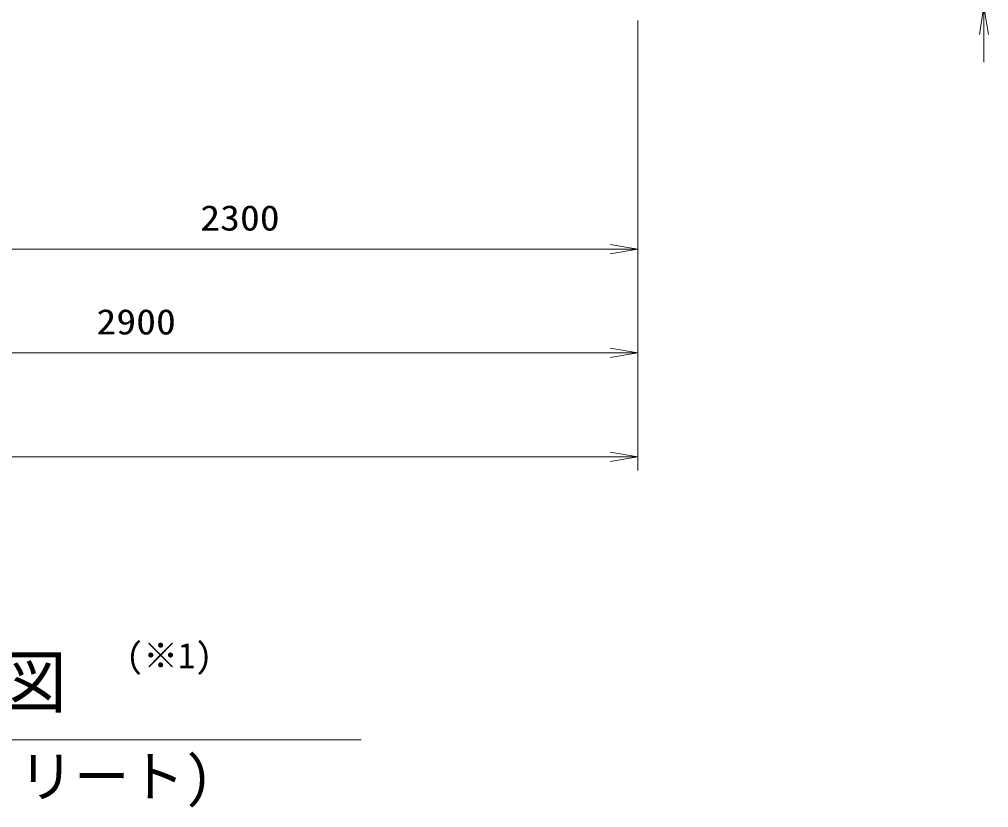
# Model space of a CAD drawing. Units: millimetres at full size. Extents: x 37600 to 71200, y 27760 to 51520.
# Drawn here: x 52363 to 55163, y 35184 to 37460 of the extents above; entities that cross this region are included whole.
import ezdxf
from ezdxf.enums import TextEntityAlignment as Align

# ---------------------------------------------------------------- set-up
doc = ezdxf.new("R2010")
doc.units = ezdxf.units.MM
doc.header["$LTSCALE"] = 80.0044
doc.layers.add('寸法', color=6, linetype='Continuous', lineweight=13)
doc.layers.add('文字', color=2, linetype='Continuous', lineweight=13)
doc.styles.add('ＭＳ ゴシック', font='')
doc.styles.get('ＭＳ ゴシック').set_extended_font_data('MS Gothic')

# ---------------------------------------------------------------- blocks, each defined once
blk = doc.blocks.new('open_arrow')
at = {"color": 0, "linetype": 'Continuous', "lineweight": -2}
blk.add_lwpolyline([(7.5, 1.25), (0, 0), (7.5, -1.25)], dxfattribs=at)

msp = doc.modelspace()

# ---------------------------------------------------------------- linework, layer by layer
at = {"layer": '寸法'}
for p, q in [((55150, 37727), (55150, 37337)), ((54150, 37457), (54150, 36157)), ((54150, 37457), (54150, 36457)), ((54150, 37457), (54150, 36757)), ((51850, 36797), (54150, 36797)), ((51250, 36497), (54150, 36497)), ((50250, 36197), (54150, 36197))]:
    msp.add_line(p, q, dxfattribs=at)
at = {"layer": '文字'}
msp.add_line((53350, 35380), (51050, 35380), dxfattribs=at)

# ---------------------------------------------------------------- block references
at = {"layer": '寸法', "xscale": 10.7, "yscale": 10.7}
for p, rotation in [((55150, 37497), 270), ((54150, 36797), 180), ((54150, 36497), 180), ((54150, 36197), 180)]:
    msp.add_blockref('open_arrow', p, dxfattribs=dict(at, rotation=rotation))

# ---------------------------------------------------------------- texts
at = {"layer": '寸法', "style": 'ＭＳ ゴシック', "width": 1.15}
for s, p in [('2300', (53000, 36887)), ('2900', (52700, 36587))]:
    msp.add_text(s, height=73.31, dxfattribs=at).set_placement(p, align=Align.MIDDLE_CENTER)
at = {"layer": '文字', "style": 'ＭＳ ゴシック'}
msp.add_text('(※1)', height=73.31, dxfattribs=at).set_placement((52670.85, 35564.57), align=Align.BOTTOM_LEFT)
msp.add_text('基礎図', height=146.6, dxfattribs=at).set_placement((52200, 35620), align=Align.TOP_CENTER)
msp.add_text('(鉄筋コンクリート)', height=117.3, dxfattribs=at).set_placement((52200, 35180), align=Align.BOTTOM_CENTER)

doc.saveas('drawing.dxf')
